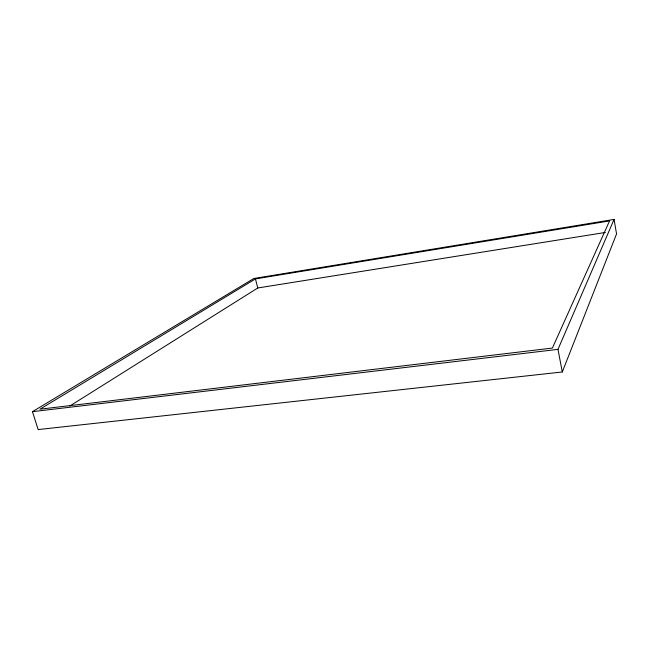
<?xml version="1.0" encoding="UTF-8"?>
<svg xmlns="http://www.w3.org/2000/svg" width="649" height="649" viewBox="0 0 649 649"><rect width="100%" height="100%" fill="white"/><g stroke="black" fill="none" stroke-linecap="round" stroke-linejoin="round"><path stroke-width="0.97" d="M562.294 371.982L616.55 233.932L614.059 219.427L253.791 278.51L32.45 411.677L38.169 429.573L562.294 371.982L557.986 349.365L614.059 219.427M69.816 406.031L257.783 287.978L605.379 232.456M255.438 278.9L39.938 409.203L552.388 348.067L609.549 220.92L255.438 278.9L257.783 287.978M32.45 411.677L557.986 349.365"/></g></svg>
